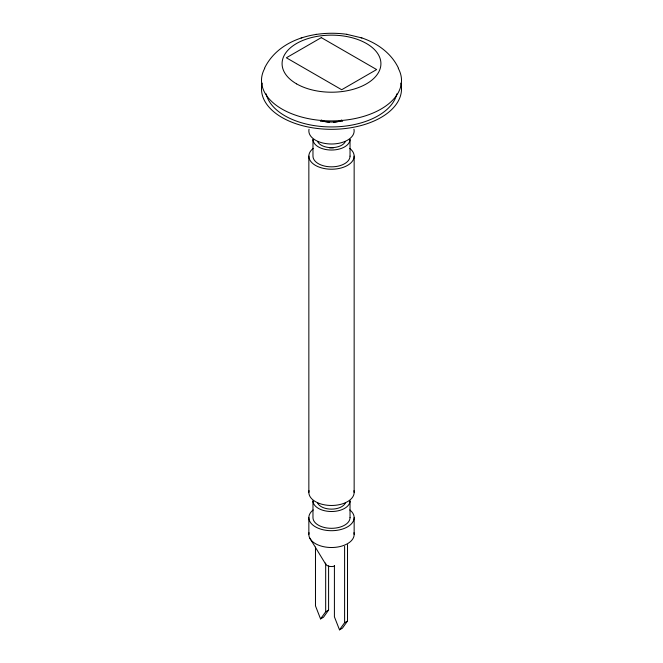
<?xml version="1.0" encoding="UTF-8"?>
<svg xmlns="http://www.w3.org/2000/svg" width="663" height="663" viewBox="0 0 663 663"><rect width="100%" height="100%" fill="white"/><g stroke="black" fill="none" stroke-linecap="round" stroke-linejoin="round"><path stroke-width="0.99" d="M264.554 68.132C279.09 38.537 316.574 30.017 346.691 34.302L347.221 34.426M328.591 565.912L328.591 610.093L323.494 617.236L320.56 618.91L315.48 605.891L315.48 547.083M334.409 565.448L334.409 616.822L339.506 629.85L344.603 622.706L347.52 621.024L347.52 544.679M347.52 621.024L342.423 628.168L339.506 629.85M320.56 618.91L325.674 611.775L328.591 610.093M301.126 37.932L302.146 37.692M315.779 34.426L316.309 34.302M342.622 121.238L331.5 122.083L320.378 121.238M360.854 37.692L361.874 37.932C377.197 43.112 391.377 53.206 398.446 68.132M346.691 34.302L361.874 37.932M309.621 537.826L325.533 563.94M354.15 156.145L354.15 492.402M354.15 517.621L354.15 534.436M344.603 546.362L344.603 622.706M325.674 563.484L325.674 611.775M308.85 156.145L308.85 492.402M308.85 517.621L308.85 534.436M349.824 509.938A22.65 13.078 0 0 1 346.658 527.342A22.65 13.078 0 0 1 316.342 527.342A22.65 13.078 0 0 1 313.176 509.938M353.959 532.729A22.65 13.078 0 0 1 331.5 547.514A22.65 13.078 0 0 1 309.041 532.729M345.423 502.968A14.412 8.321 0 0 1 331.5 509.134A14.412 8.321 0 0 1 317.577 502.968M349.824 148.462A22.65 13.078 0 0 1 346.658 165.866A22.65 13.078 0 0 1 316.342 165.866A22.65 13.078 0 0 1 313.176 148.462M353.959 490.695A22.65 13.078 0 0 1 331.5 505.479A22.65 13.078 0 0 1 309.041 490.695M334.591 566.111A6.174 3.564 0 0 1 325.326 563.02M345.423 141.484A14.412 8.321 0 0 1 331.5 147.658A14.412 8.321 0 0 1 317.577 141.484M329.619 147.899A14.412 8.321 0 0 1 333.381 147.899M400.8 83.14A70.013 40.418 0 0 1 331.5 129.318A70.013 40.418 0 0 1 262.2 83.14M398.272 68.347A70.013 40.418 0 0 1 331.5 120.906A70.013 40.418 0 0 1 264.728 68.347M396.83 93.864A65.894 38.04 0 0 1 331.5 126.94A65.894 38.04 0 0 1 266.17 93.864M341.694 120.003A14.412 8.321 0 0 1 333.381 122.365M329.619 122.365A14.412 8.321 0 0 1 321.306 120.003M353.959 129.219A22.65 13.078 0 0 1 331.5 144.004A22.65 13.078 0 0 1 309.041 129.219M321.306 37.617L286.366 57.789L341.694 89.737L376.634 69.557L321.306 37.617M350.031 156.145L350.031 139.338A18.531 10.699 0 0 1 331.5 150.037A18.531 10.699 0 0 1 312.969 139.338L312.969 156.145A18.531 10.699 0 0 0 331.5 166.844A18.531 10.699 0 0 0 350.031 156.145M350.031 517.621L350.031 500.814A18.531 10.699 0 0 1 331.5 511.513A18.531 10.699 0 0 1 312.969 500.814L312.969 517.621A18.531 10.699 0 0 0 331.5 528.32A18.531 10.699 0 0 0 350.031 517.621M296.552 83.853A49.418 28.534 0 0 0 379.236 71.057A49.418 28.534 0 0 0 318.712 36.117A49.418 28.534 0 0 0 296.552 83.853"/></g></svg>
